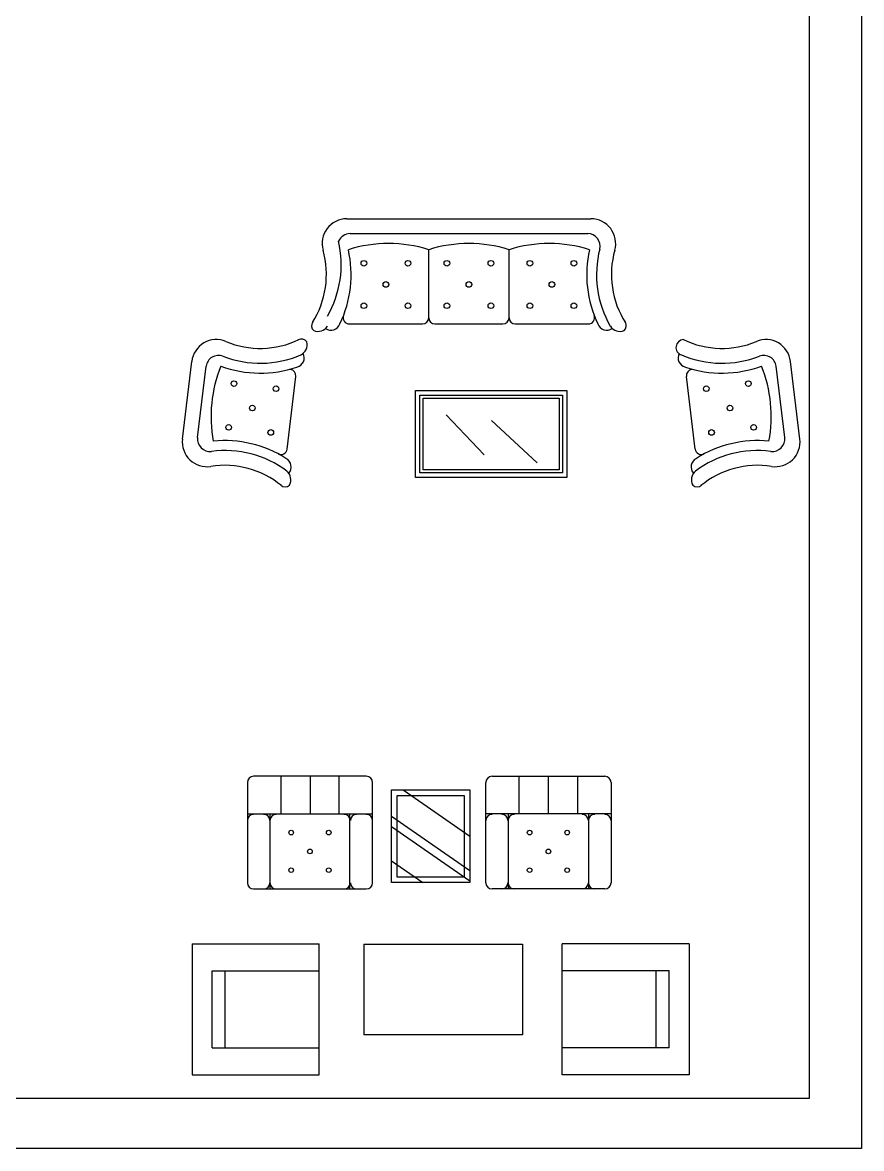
# Model space of a CAD drawing. Header units: inches. Extents: x 4.9 to 47.4, y 12.3 to 37.1.
# Drawn here: x 20.51 to 25.94, y 12.28 to 19.56 of the extents above; entities that cross this region are included whole.
import ezdxf

# ---------------------------------------------------------------- set-up
doc = ezdxf.new("R2010")
doc.units = ezdxf.units.IN
doc.header["$MEASUREMENT"] = 0
for name, color, linetype in [('02', 2, 'Continuous'), ('4', 4, 'Continuous'), ('kadrbm', 4, 'Continuous')]:
    doc.layers.add(name, color=color, linetype=linetype)

# ---------------------------------------------------------------- blocks, each defined once
blk = doc.blocks.new('kadrbm')
at = {"layer": 'kadrbm', "color": 4}
blk.add_lwpolyline([(0, 0), (0, 24.7972), (21, 24.7972), (21, 0), (0, 0)], close=True, dxfattribs=at)
blk.add_lwpolyline([(20.6631, 0.3257), (20.6631, 24.4603), (0.3369, 24.4603), (0.3369, 0.3257), (20.6631, 0.3257)], dxfattribs=at)

msp = doc.modelspace()

# ---------------------------------------------------------------- linework, layer by layer
at = {"layer": '02'}
for p, q in [((22.6321, 18.197), (24.1706, 18.197)), ((23.1414, 17.653), (23.1414, 18.093)), ((23.6614, 17.653), (23.6614, 18.093)), ((21.6456, 16.8773), (21.7011, 17.3385)), ((25.4453, 16.8773), (25.3898, 17.3385)), ((23.0848, 16.6496), (23.0848, 17.152)), ((23.0848, 17.152), (24.0061, 17.152)), ((23.1048, 16.6696), (23.1048, 17.132)), ((23.1048, 17.132), (23.9861, 17.132)), ((23.9861, 17.132), (23.9861, 16.6696)), ((24.0061, 17.152), (24.0061, 16.6496)), ((23.5012, 16.7652), (23.2536, 17.0244)), ((23.8428, 16.7139), (23.5468, 16.9874)), ((24.0061, 16.6496), (23.0848, 16.6496)), ((23.9861, 16.6696), (23.1048, 16.6696)), ((22.1835, 14.6861), (22.1835, 14.4431)), ((22.3735, 14.6861), (22.3735, 14.4431)), ((22.562, 14.4431), (22.562, 14.6861)), ((23.7268, 14.4431), (23.7268, 14.6861)), ((23.9153, 14.6861), (23.9153, 14.4431)), ((24.1052, 14.6861), (24.1052, 14.4431)), ((22.9762, 14.5979), (23.4072, 14.2979)), ((22.9373, 14.5619), (23.3712, 14.5619)), ((22.9373, 14.0339), (22.9373, 14.5619)), ((23.3712, 14.5619), (23.3712, 14.0339)), ((22.1135, 14.4431), (22.1135, 13.9571)), ((22.6319, 13.9571), (22.6319, 14.4431)), ((22.9013, 14.4277), (23.4072, 14.0756)), ((23.6568, 13.9571), (23.6568, 14.4431)), ((24.1752, 14.4431), (24.1752, 13.9571)), ((22.9013, 14.3619), (23.4072, 14.0098)), ((22.9013, 14.1387), (23.1037, 13.9979)), ((23.3712, 14.0339), (22.9373, 14.0339)), ((21.8246, 12.9283), (21.8246, 13.4283)), ((24.6138, 12.9283), (24.6138, 13.4283))]:
    msp.add_line(p, q, dxfattribs=at)
for centre, radius in [((22.7218, 18.0051), 0.0182), ((23.0069, 18.0051), 0.0182), ((23.2588, 18.0051), 0.0182), ((23.5439, 18.0051), 0.0182), ((23.7959, 18.0051), 0.0182), ((24.0809, 18.0051), 0.0182), ((22.8643, 17.868), 0.0182), ((23.4014, 17.868), 0.0182), ((23.9384, 17.868), 0.0182), ((22.7218, 17.7308), 0.0182), ((23.0069, 17.7308), 0.0182), ((23.2588, 17.7308), 0.0182), ((23.5439, 17.7308), 0.0182), ((23.7959, 17.7308), 0.0182), ((24.0809, 17.7308), 0.0182), ((21.8809, 17.2265), 0.0182), ((22.1532, 17.1937), 0.0182), ((24.9376, 17.1937), 0.0182), ((25.21, 17.2265), 0.0182), ((22, 17.0686), 0.0182), ((25.0908, 17.0686), 0.0182), ((21.8468, 16.9435), 0.0182), ((22.1192, 16.9107), 0.0182), ((24.9717, 16.9107), 0.0182), ((25.2441, 16.9435), 0.0182), ((22.2512, 14.3216), 0.015), ((22.4942, 14.3216), 0.015), ((23.7945, 14.3216), 0.015), ((24.0375, 14.3216), 0.015), ((22.3727, 14.2001), 0.015), ((23.916, 14.2001), 0.015), ((22.2512, 14.0786), 0.015), ((22.4942, 14.0786), 0.015), ((23.7945, 14.0786), 0.015), ((24.0375, 14.0786), 0.015)]:
    msp.add_circle(centre, radius, dxfattribs=at)
for centre, radius, start, end in [((21.9023, 17.997), 0.6729, 330.18538, 12.925), ((22.6321, 18.117), 0.08, 90, 157.58922), ((24.1706, 18.117), 0.08, 345.77323, 90), ((21.9023, 17.932), 0.7369, 334.35027, 12.62252), ((22.8814, 17.268), 0.865, 72.50768, 107.49232), ((23.4014, 17.268), 0.865, 72.50768, 107.49232), ((23.9214, 17.268), 0.865, 72.50768, 107.49232), ((24.9004, 17.932), 0.7369, 167.37748, 205.64973), ((24.9004, 17.932), 0.6729, 165.77323, 209.81462), ((22.0514, 18.0314), 0.6729, 248.91052, 292.95191), ((25.0394, 18.0314), 0.6729, 247.04809, 291.08948), ((21.7805, 17.329), 0.08, 68.91052, 173.1373), ((22.5977, 17.0138), 0.865, 157.84381, 190.62962), ((22.0514, 18.0314), 0.7369, 249.76721, 288.78703), ((25.0394, 18.0314), 0.7369, 251.21297, 290.23279), ((25.3104, 17.329), 0.08, 6.8627, 111.08948), ((24.4932, 17.0138), 0.865, 349.37038, 22.15619), ((21.725, 16.8677), 0.08, 173.1373, 277.36407), ((21.8215, 16.1211), 0.7369, 57.48756, 95.75982), ((25.2694, 16.1211), 0.7369, 84.24018, 122.51244), ((25.3659, 16.8677), 0.08, 262.63593, 6.8627), ((21.8215, 16.1211), 0.6729, 53.32268, 97.36407), ((25.2694, 16.1211), 0.6729, 82.63593, 126.67732), ((22.0082, 14.399), 0.0405, 90, 180), ((22.073, 14.399), 0.0405, 0, 90), ((22.154, 14.399), 0.0405, 90, 180), ((22.593, 14.399), 0.0405, 0, 90), ((22.6749, 14.399), 0.0405, 90, 180), ((22.7372, 14.399), 0.0405, 0, 90), ((23.5515, 14.399), 0.0405, 90, 180), ((23.6139, 14.399), 0.0405, 0, 90), ((23.6958, 14.399), 0.0405, 90, 180), ((24.1347, 14.399), 0.0405, 0, 90), ((24.2157, 14.399), 0.0405, 90, 180), ((24.2805, 14.399), 0.0405, 0, 90), ((22.073, 13.9976), 0.0405, 270, 0), ((22.154, 13.9976), 0.0405, 180, 270), ((22.593, 13.9976), 0.0405, 270, 0), ((22.6749, 13.9976), 0.0405, 180, 270), ((23.6139, 13.9976), 0.0405, 270, 0), ((23.6958, 13.9976), 0.0405, 180, 270), ((24.1347, 13.9976), 0.0405, 270, 0), ((24.2157, 13.9976), 0.0405, 180, 270)]:
    msp.add_arc(centre, radius, start, end, dxfattribs=at)
at = {"layer": '4'}
for p, q in [((22.6112, 18.293), (24.1915, 18.293)), ((22.6273, 17.613), (23.1014, 17.613)), ((23.1814, 17.613), (23.6214, 17.613)), ((23.7014, 17.613), (24.1754, 17.613)), ((21.5478, 16.868), (21.6083, 17.3707)), ((25.5431, 16.868), (25.4826, 17.3707)), ((22.2248, 16.8028), (22.2815, 17.2734)), ((24.866, 16.8028), (24.8094, 17.2734)), ((23.0548, 16.6196), (23.0548, 17.182)), ((23.0548, 17.182), (24.0361, 17.182)), ((24.0361, 17.182), (24.0361, 16.6196)), ((24.0361, 16.6196), (23.0548, 16.6196)), ((21.9677, 14.6456), (21.9677, 13.9976)), ((22.7372, 14.6861), (22.0082, 14.6861)), ((22.7777, 13.9976), (22.7777, 14.6456)), ((23.511, 13.9976), (23.511, 14.6456)), ((23.5515, 14.6861), (24.2805, 14.6861)), ((24.321, 14.6456), (24.321, 13.9976)), ((22.9013, 14.5979), (23.4072, 14.5979)), ((22.9013, 13.9979), (22.9013, 14.5979)), ((23.4072, 14.5979), (23.4072, 13.9979)), ((21.9677, 14.4431), (22.7777, 14.4431)), ((24.321, 14.4431), (23.511, 14.4431)), ((23.4072, 13.9979), (22.9013, 13.9979)), ((22.0082, 13.9571), (22.7372, 13.9571)), ((24.2805, 13.9571), (23.5515, 13.9571)), ((21.6106, 13.6016), (21.6106, 12.7551)), ((21.6106, 13.6016), (22.4325, 13.6016)), ((22.4325, 12.7551), (22.4325, 13.6016)), ((22.7217, 13.5992), (22.7217, 13.0129)), ((22.7217, 13.5992), (23.7475, 13.5992)), ((23.7475, 13.5992), (23.7475, 13.0129)), ((24.8278, 13.6016), (24.0059, 13.6016)), ((24.0059, 12.7551), (24.0059, 13.6016)), ((24.8278, 13.6016), (24.8278, 12.7551)), ((21.7404, 12.9283), (21.7404, 13.4283)), ((21.7404, 13.4283), (22.4325, 13.4283)), ((24.698, 13.4283), (24.0059, 13.4283)), ((24.698, 12.9283), (24.698, 13.4283)), ((23.7475, 13.0129), (22.7217, 13.0129)), ((21.7404, 12.9283), (22.4325, 12.9283)), ((24.698, 12.9283), (24.0059, 12.9283)), ((21.6106, 12.7551), (22.4325, 12.7551)), ((24.8278, 12.7551), (24.0059, 12.7551))]:
    msp.add_line(p, q, dxfattribs=at)
for centre, radius, start, end in [((22.6112, 18.133), 0.16, 90, 195.83153), ((24.1915, 18.133), 0.16, 344.16847, 90), ((21.9023, 17.932), 0.5769, 327.42841, 15.83153), ((24.9004, 17.932), 0.5769, 164.16847, 212.57159), ((22.6273, 17.653), 0.04, 158.9555, 270), ((23.1014, 17.653), 0.04, 270, 0), ((23.1814, 17.653), 0.04, 180, 270), ((23.6214, 17.653), 0.04, 270, 0), ((23.7014, 17.653), 0.04, 180, 270), ((24.1754, 17.653), 0.04, 270, 21.0445), ((22.4252, 17.6008), 0.0421, 144.55404, 228.59657), ((22.4238, 17.6397), 0.0752, 249.36633, 325.83961), ((22.5092, 17.6337), 0.061, 234.99952, 340.15576), ((24.2935, 17.6337), 0.061, 199.84424, 305.00048), ((24.3789, 17.6397), 0.0752, 214.16039, 290.63367), ((24.3775, 17.6008), 0.0421, 311.40343, 35.44596), ((21.7671, 17.3516), 0.16, 67.30576, 173.1373), ((22.0514, 18.0314), 0.5769, 247.30576, 295.70889), ((22.3177, 17.4727), 0.0421, 34.54073, 118.58325), ((22.2793, 17.4787), 0.0752, 297.29768, 13.77097), ((24.7926, 17.4606), 0.0512, 93.75608, 252.37161), ((25.0394, 18.0314), 0.5769, 244.29111, 292.69424), ((25.3237, 17.3516), 0.16, 6.8627, 112.69424), ((22.275, 17.3932), 0.061, 282.98154, 28.13777), ((24.8158, 17.3932), 0.061, 151.86223, 257.01846), ((22.2418, 17.2782), 0.04, 353.1373, 83.1373), ((24.8491, 17.2782), 0.04, 96.8627, 186.8627), ((21.7066, 16.8489), 0.16, 173.1373, 278.96883), ((25.3842, 16.8489), 0.16, 261.03117, 6.8627), ((22.1851, 16.8076), 0.04, 242.0928, 353.1373), ((24.9058, 16.8076), 0.04, 186.8627, 297.9072), ((21.8215, 16.1211), 0.5769, 50.5657, 98.96883), ((22.1902, 16.6879), 0.061, 318.13682, 63.29305), ((24.9007, 16.6879), 0.061, 116.70695, 221.86318), ((25.2694, 16.1211), 0.5769, 81.03117, 129.4343), ((22.1741, 16.6039), 0.0752, 332.50362, 48.97691), ((24.9168, 16.6039), 0.0752, 131.02309, 207.49638), ((22.2128, 16.6006), 0.0421, 227.69134, 311.73386), ((24.8781, 16.6006), 0.0421, 228.26614, 312.30866), ((22.0082, 14.6456), 0.0405, 90, 180), ((22.7372, 14.6456), 0.0405, 0, 90), ((23.5515, 14.6456), 0.0405, 90, 180), ((24.2805, 14.6456), 0.0405, 0, 90), ((22.0082, 13.9976), 0.0405, 180, 270), ((22.7372, 13.9976), 0.0405, 270, 0), ((23.5515, 13.9976), 0.0405, 180, 270), ((24.2805, 13.9976), 0.0405, 270, 0)]:
    msp.add_arc(centre, radius, start, end, dxfattribs=at)

# ---------------------------------------------------------------- block references
at = {"layer": 'kadrbm'}
msp.add_blockref('kadrbm', (4.942, 12.2779), dxfattribs=at)

doc.saveas('drawing.dxf')
